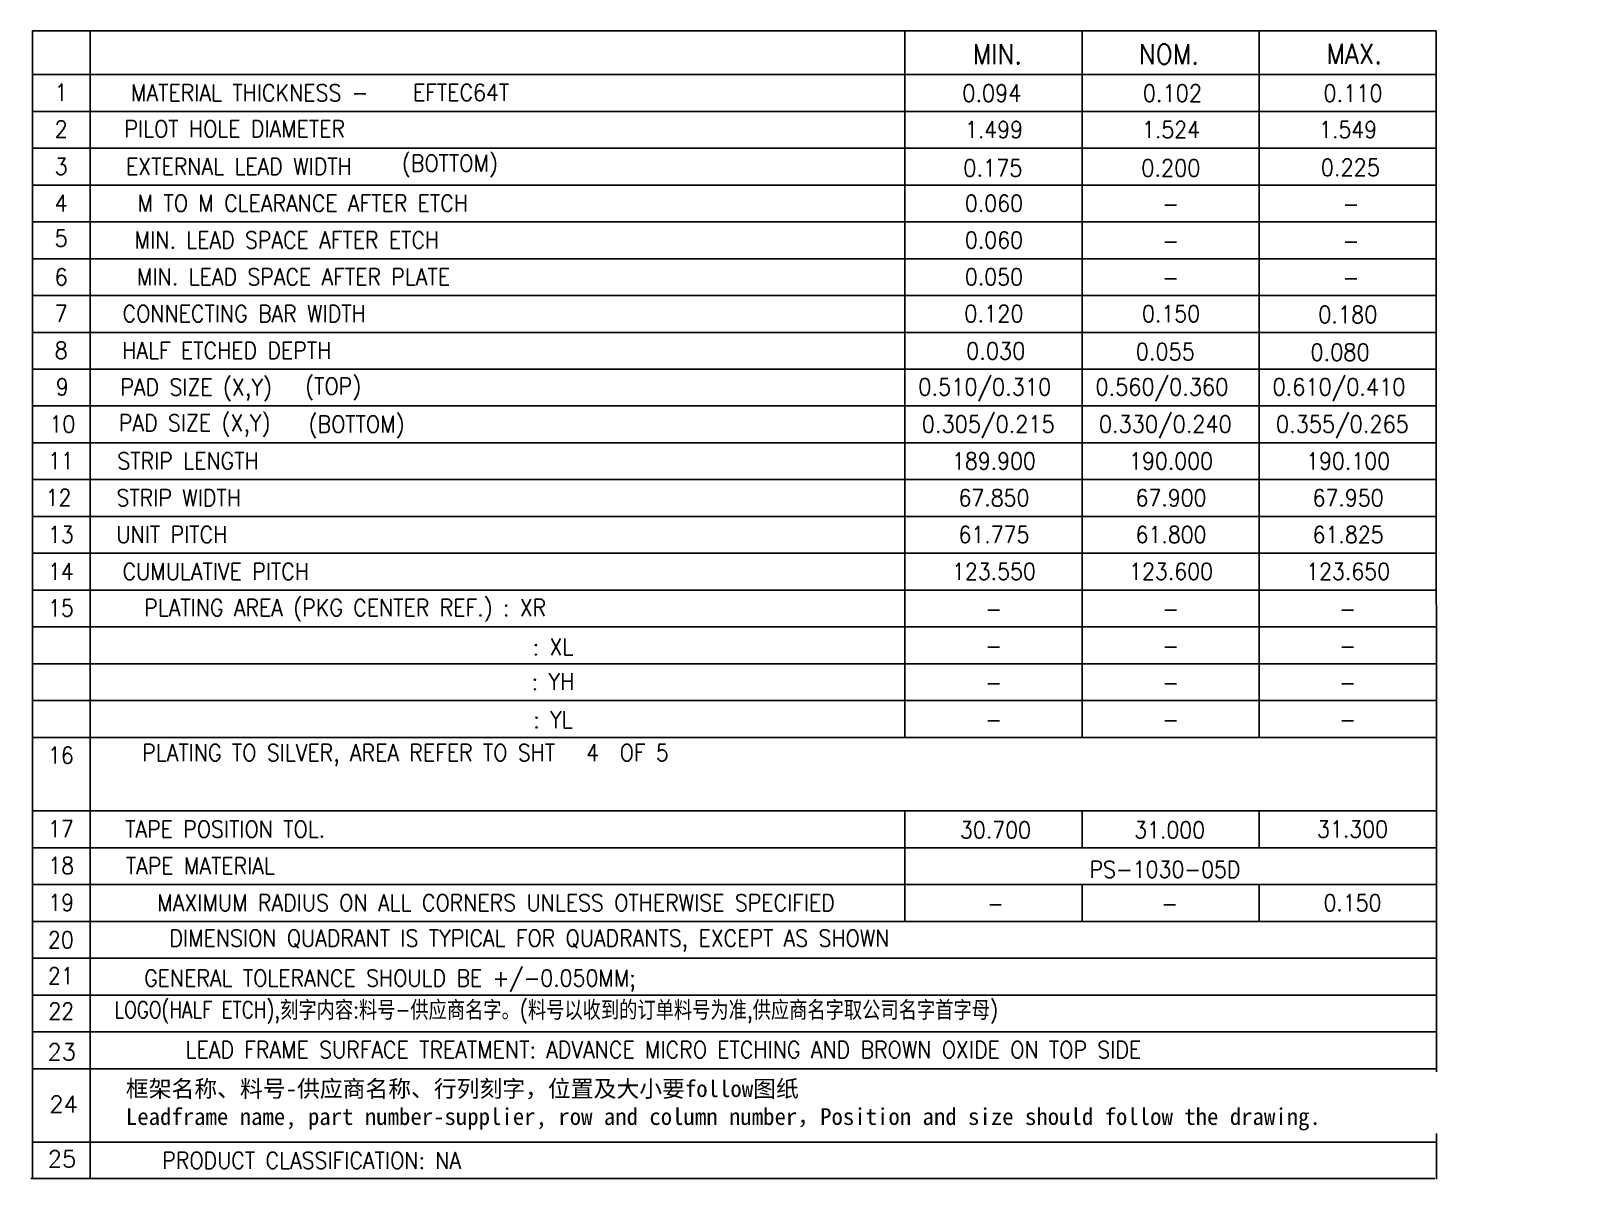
# Model space of a CAD drawing. Extents: x 893.6 to 900.42, y 86.38 to 91.43.
import ezdxf
from ezdxf.enums import TextEntityAlignment as Align

# ---------------------------------------------------------------- set-up
doc = ezdxf.new("R2010")
doc.units = 0
for name, color, linetype in [('4', 7, 'Continuous'), ('TEMPLATE', 7, 'Continuous'), ('图层1实体', 7, 'Continuous')]:
    doc.layers.add(name, color=color, linetype=linetype)
doc.styles.add('ROMANS', font='SIMPLEX', dxfattribs={"width": 0.8, "height": 0.018})

msp = doc.modelspace()

# ---------------------------------------------------------------- linework, layer by layer
at = {"layer": '图层1实体', "color": 7}
for p, q in [((893.6065, 91.4271), (899.7864, 91.4271)), ((893.6065, 86.3779), (893.6065, 91.4271)), ((897.4476, 88.4808), (897.4476, 91.4271)), ((898.2272, 88.4808), (898.2272, 91.4271)), ((899.0068, 88.4808), (899.0068, 91.4271)), ((899.7882, 86.3752), (899.7864, 91.4271)), ((897.4476, 88.3188), (897.4476, 88.4808)), ((898.2272, 88.3188), (898.2272, 88.4808)), ((899.0068, 88.3188), (899.0068, 88.4808)), ((897.4476, 87.5088), (897.4476, 87.9948)), ((898.2272, 87.8328), (898.2272, 87.9948)), ((899.0068, 87.8328), (899.0068, 87.9948)), ((898.2272, 87.5088), (898.2272, 87.6708)), ((899.0068, 87.5088), (899.0068, 87.6708)), ((893.6065, 87.1847), (899.7864, 87.1847)), ((893.6065, 86.5367), (899.7864, 86.5367)), ((893.6003, 86.3779), (899.7801, 86.3779))]:
    msp.add_line(p, q, dxfattribs=at)
at = {"layer": '图层1实体', "color": 3}
for p, q in [((893.8608, 86.3779), (893.8608, 91.4271)), ((893.6065, 91.235), (899.7864, 91.235)), ((893.6065, 91.073), (899.7864, 91.073)), ((893.6065, 90.911), (899.7864, 90.911)), ((893.6065, 90.749), (899.7864, 90.749)), ((893.6065, 90.587), (899.7864, 90.587)), ((893.6065, 90.425), (899.7864, 90.425)), ((893.6065, 90.263), (899.7864, 90.263)), ((893.6065, 90.1009), (899.7864, 90.1009)), ((893.6065, 89.9389), (899.7864, 89.9389)), ((893.6065, 89.7769), (899.7864, 89.7769)), ((893.6065, 89.6149), (899.7864, 89.6149)), ((893.6065, 89.4529), (899.7864, 89.4529)), ((893.6065, 89.2909), (899.7864, 89.2909)), ((893.6065, 89.1289), (899.7864, 89.1289)), ((893.6065, 88.9669), (899.7864, 88.9669)), ((893.6065, 88.8049), (899.7864, 88.8049)), ((893.6065, 88.6428), (899.7864, 88.6428)), ((893.6065, 88.4808), (899.7864, 88.4808)), ((893.6065, 88.3188), (899.7864, 88.3188)), ((893.6065, 87.9948), (899.7864, 87.9948)), ((893.6065, 87.8328), (899.7864, 87.8328)), ((893.6065, 87.6708), (899.7864, 87.6708)), ((893.6065, 87.5088), (899.7864, 87.5088)), ((893.6065, 87.3467), (899.7864, 87.3467)), ((893.6065, 87.1847), (899.7864, 87.1847)), ((893.6065, 87.0227), (899.7864, 87.0227)), ((893.6065, 86.8607), (899.7864, 86.8607))]:
    msp.add_line(p, q, dxfattribs=at)

# ---------------------------------------------------------------- texts
at = {"color": 3, "insert": (895.2491, 88.2401), "char_height": 0.073644, "width": 2.776638, "attachment_point": 5, "style": 'ROMANS'}
msp.add_mtext('{\\W0.9;PLATING TO SILVER, AREA REFER TO SHT   4  OF 5}', dxfattribs=at)
at = {"layer": '4', "color": 3, "style": 'ROMANS', "width": 0.9}
for s, p in [('0.150', (898.6191, 90.183)), ('189.900', (897.8395, 89.5349)), ('190.000', (898.6191, 89.5349)), ('190.100', (899.3986, 89.5349)), ('67.850', (897.8395, 89.3729)), ('67.900', (898.6191, 89.3729)), ('67.950', (899.3986, 89.3729)), ('61.775', (897.8395, 89.2109)), ('61.800', (898.6191, 89.2109)), ('61.825', (899.3986, 89.2109)), ('123.550', (897.8395, 89.0489)), ('123.600', (898.6191, 89.0489)), ('123.650', (899.3986, 89.0489))]:
    msp.add_text(s, height=0.07364, dxfattribs=at).set_placement(p, align=Align.MIDDLE)
at = {"layer": 'TEMPLATE', "color": 3, "style": 'ROMANS', "width": 0.9}
for s, height, p in [('0.094', 0.07509, (897.8302, 91.1535)), ('0.102', 0.07509, (898.6251, 91.1535)), ('0.110', 0.07509, (899.42, 91.1535)), ('0.175', 0.07509, (897.8347, 90.8243)), ('0.200', 0.07509, (898.6182, 90.8243)), ('0.225', 0.07509, (899.4086, 90.8266)), ('0.120', 0.07509, (897.8395, 90.183)), ('0.180', 0.07509, (899.3972, 90.1795)), ('0.030', 0.07509, (897.8472, 90.0194)), ('0.055', 0.07509, (898.5939, 90.0159)), ('0.080', 0.07509, (899.363, 90.0133)), ('0.510/0.310', 0.075088, (897.7991, 89.8556)), ('0.560/0.360', 0.075088, (898.5787, 89.8556)), ('0.610/0.410', 0.075088, (899.3583, 89.8556)), ('0.305/0.215', 0.075088, (897.8144, 89.6918)), ('0.330/0.240', 0.075088, (898.5939, 89.6918)), ('0.355/0.265', 0.075088, (899.3735, 89.6918))]:
    msp.add_text(s, height=height, dxfattribs=at).set_placement(p, align=Align.MIDDLE)
at = {"layer": 'TEMPLATE', "color": 3, "lineweight": -3, "style": 'ROMANS', "width": 0.9}
for s, height, p in [('30.700', 0.07364, (897.8462, 87.9113)), ('31.000', 0.07364, (898.6129, 87.9113)), ('31.300', 0.07364, (899.4179, 87.9148)), ('PS-1030-05D', 0.073643, (898.5924, 87.7376))]:
    msp.add_text(s, height=height, dxfattribs=at).set_placement(p, align=Align.MIDDLE)
at = {"layer": '图层1实体', "color": 7, "style": 'ROMANS', "width": 0.9}
for s, p in [('MIN.', (897.8546, 91.3256)), ('NOM.', (898.6094, 91.3248)), ('MAX.', (899.425, 91.3264))]:
    msp.add_text(s, height=0.08837, dxfattribs=at).set_placement(p, align=Align.MIDDLE)
at = {"layer": '图层1实体', "color": 3, "style": 'ROMANS', "width": 0.9}
for s, height, p in [('1', 0.0736, (893.7332, 91.157)), ('MATERIAL THICKNESS - ', 0.073642, (894.5863, 91.1552)), ('EFTEC64T', 0.07364, (895.494, 91.1562)), ('2', 0.0736, (893.7332, 90.995)), ('PILOT HOLE DIAMETER', 0.073642, (894.4974, 90.9966)), ('1.499', 0.07364, (897.8395, 90.993)), ('1.524', 0.07364, (898.6191, 90.993)), ('1.549', 0.07364, (899.3986, 90.993)), ('3', 0.0736, (893.7332, 90.8311)), ('EXTERNAL LEAD WIDTH', 0.073642, (894.5159, 90.8312)), ('(BOTTOM)', 0.07364, (895.4446, 90.8396)), ('4', 0.0736, (893.7332, 90.6697)), ('M TO M CLEARANCE AFTER ETCH', 0.073642, (894.7971, 90.6692)), ('0.060', 0.07364, (897.8395, 90.669)), ('-', 0.0736, (898.6176, 90.6655)), ('-', 0.0736, (899.4116, 90.6655)), ('5', 0.0736, (893.7332, 90.5151)), ('MIN. LEAD SPACE AFTER ETCH', 0.073642, (894.7272, 90.5072)), ('0.060', 0.07364, (897.8395, 90.507)), ('-', 0.0736, (898.6176, 90.5035)), ('-', 0.0736, (899.4116, 90.5035)), ('6', 0.0736, (893.7332, 90.3445)), ('MIN. LEAD SPACE AFTER PLATE', 0.073642, (894.7562, 90.3452)), ('0.050', 0.07364, (897.8395, 90.345)), ('-', 0.0736, (898.6176, 90.3415)), ('-', 0.0736, (899.4116, 90.3415)), ('7', 0.0736, (893.7332, 90.1837)), ('CONNECTING BAR WIDTH', 0.073642, (894.5391, 90.1832)), ('8', 0.0736, (893.7332, 90.0217)), ('HALF ETCHED DEPTH', 0.073642, (894.4625, 90.0212)), ('9', 0.0736, (893.7386, 89.861)), ('PAD SIZE (X,Y)', 0.073642, (894.3277, 89.8549)), ('(TOP)', 0.07364, (894.9307, 89.8591)), ('PAD SIZE (X,Y)', 0.073642, (894.3213, 89.6971)), ('10', 0.07364, (893.7386, 89.6972)), ('(BOTTOM)', 0.07364, (895.0338, 89.6917)), ('11', 0.07364, (893.7317, 89.5361)), ('STRIP LENGTH', 0.073642, (894.2918, 89.5351)), ('12', 0.07364, (893.7214, 89.3739)), ('STRIP WIDTH', 0.073642, (894.2508, 89.3731)), ('13', 0.07364, (893.7317, 89.211)), ('UNIT PITCH', 0.07364, (894.2207, 89.2111)), ('14', 0.07364, (893.7317, 89.049)), ('CUMULATIVE PITCH', 0.073642, (894.4138, 89.0485)), ('PLATING AREA (PKG CENTER REF.) : XR', 0.073642, (894.9836, 88.8842)), ('15', 0.07364, (893.7317, 88.888)), ('-', 0.0736, (897.838, 88.8834)), ('-', 0.0736, (898.6176, 88.8834)), ('-', 0.0736, (899.3972, 88.8834)), (': XL', 0.07364, (895.8984, 88.7168)), ('-', 0.0736, (897.838, 88.7214)), ('-', 0.0736, (898.6176, 88.7214)), ('-', 0.0736, (899.3972, 88.7214)), (': YH', 0.07364, (895.8984, 88.564)), ('-', 0.0736, (897.838, 88.5594)), ('-', 0.0736, (898.6176, 88.5594)), ('-', 0.0736, (899.3972, 88.5594)), (': YL', 0.07364, (895.8984, 88.3966)), ('-', 0.0736, (897.838, 88.3974)), ('-', 0.0736, (898.6176, 88.3974)), ('-', 0.0736, (899.3972, 88.3974)), ('16', 0.07364, (893.7317, 88.24)), ('17', 0.07364, (893.7317, 87.916)), ('TAPE POSITION TOL.', 0.073642, (894.4553, 87.915)), ('18', 0.07364, (893.7332, 87.7547)), ('TAPE MATERIAL', 0.073642, (894.3461, 87.753)), ('19', 0.07364, (893.7332, 87.5915)), ('MAXIMUM RADIUS ON ALL CORNERS UNLESS OTHERWISE SPECIFIED', 0.073642, (895.6479, 87.591)), ('-', 0.0736, (897.8462, 87.5873)), ('-', 0.0736, (898.6129, 87.5873)), ('0.150', 0.07364, (899.4179, 87.5908)), ('20', 0.07364, (893.7317, 87.428)), ('DIMENSION QUADRANT IS TYPICAL FOR QUADRANTS, EXCEPT AS SHOWN', 0.073642, (895.7947, 87.4239)), ('21', 0.07364, (893.7317, 87.2696)), ('GENERAL TOLERANCE SHOULD BE +/-0.050MM;', 0.073642, (895.1807, 87.2543)), ('LEAD FRAME SURFACE TREATMENT: ADVANCE MICRO ETCHING AND BROWN OXIDE ON TOP SIDE', 0.073642, (896.3844, 86.9443)), ('PRODUCT CLASSIFICATION: NA', 0.073642, (894.8361, 86.4572))]:
    msp.add_text(s, height=height, dxfattribs=at).set_placement(p, align=Align.MIDDLE)
at = {"layer": '图层1实体', "color": 3, "style": 'ROMANS'}
for s, p in [('23', (893.736, 86.9344, 0.0699)), ('24', (893.7443, 86.7042, 0.0699)), ('25', (893.7372, 86.4637))]:
    msp.add_text(s, height=0.07364, dxfattribs=at).set_placement(p, align=Align.MIDDLE)
for s, insert, char_height, width, attachment_point in [('LOGO(HALF ETCH),{\\fSimSun|b0|i0|c134|p2;刻字内容}:{\\fSimSun|b0|i0|c134|p2;料号}-{\\fSimSun|b0|i0|c134|p2;供应商名字。}({\\fSimSun|b0|i0|c134|p2;料号以收到的订单料号为准},{\\fSimSun|b0|i0|c134|p2;供应商名字取公司名字首字母})', (893.9676, 87.1571, -0.0017), 0.0736419, 22.419144, 1), ('{\\W0.9;22}', (893.7338, 87.1138), 0.07364, 0.040802, 5)]:
    msp.add_mtext(s, dxfattribs=dict(at, insert=insert, char_height=char_height, width=width, attachment_point=attachment_point))

# ---------------------------------------------------------------- next in the draw order: texts
at = {"layer": '图层1实体', "color": 3, "insert": (897.1982, 86.6993, 0.0422), "char_height": 0.0736419, "width": 6.360202, "attachment_point": 5, "style": 'ROMANS', "bg_fill": 2}
msp.add_mtext('\\pxql;{\\f宋体|b0|i0|c134|p0;\\W1;框架名称、料号-供应商名称、行列刻字，位置及大小要follow图纸\\P\\fSimSun|b0|i0|c134|p0;Leadframe name, part number-supplier, row and column number，Position and size should follow the drawing.}', dxfattribs=at)

doc.saveas('drawing.dxf')
